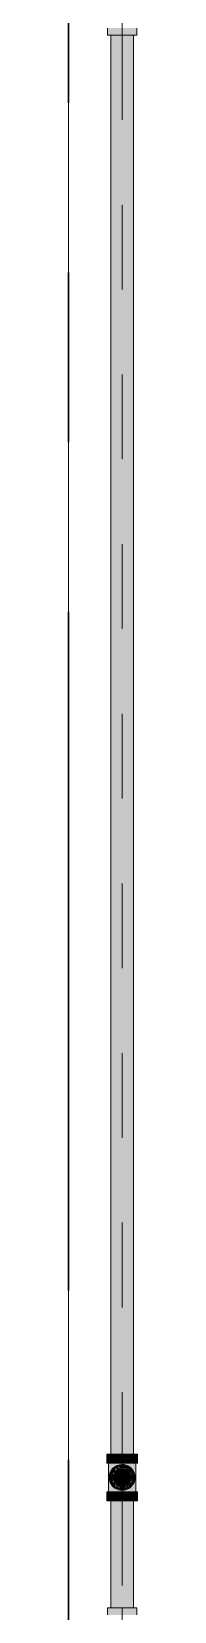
# Model space of a CAD drawing. Header units: millimetres. Extents: x -4000 to 187956, y -58990 to 162485.
# Drawn here: x 89150 to 89279, y 128199 to 131156 of the extents above; entities that cross this region are included whole.
import ezdxf

# ---------------------------------------------------------------- set-up
doc = ezdxf.new("R2010")
doc.units = ezdxf.units.MM
for name, pattern in [('Dash 1_16_', [317.5, 158.75, -158.75]), ('Grid Line', [2222.5, 1270, -317.5, 317.5, -317.5]), ('Grid Line 12_5mm', [2150, 1250, -300, 300, -300])]:
    doc.linetypes.add(name, pattern=pattern)
for name, color, linetype, lineweight in [('F-SPRN', 3, 'Continuous', 9), ('P-PIPE', 3, 'Continuous', 9), ('P-PIPE-CNTR', 3, 'Continuous', 9), ('S-GRID', 1, 'Continuous', 30)]:
    doc.layers.add(name, color=color, linetype=linetype, lineweight=lineweight)

# ---------------------------------------------------------------- blocks, each defined once
blk = doc.blocks.new('CMF2_NHAXUONG_A_rvt-1-FFS - TANG 1')
at = {"layer": 'S-GRID', "linetype": 'Grid Line 12_5mm', "lineweight": 9}
blk.add_line((89150, 161185.2), (89150, -16487.4), dxfattribs=at)
blk = doc.blocks.new('Sprinkler_Up - DN20-V341-FFS - TANG 1')
at = {"layer": 'F-SPRN', "transparency": 33554534}
for points in [[(-22.2, 0), (-3.9, 0.7), (-1.7, 2.9), (-1.2, 3.5), (-0.6, 4), (0.6, 4), (1.2, 3.5), (1.7, 2.9), (4.6, 0), (22, 0.9), (18, 13.1), (6.9, 21.2), (-6.9, 21.2), (-18, 13.1), (-20.5, 5.2)], [(6.9, -21.2), (18, -13.1), (22, 0), (3.9, -0.7), (1.7, -2.9), (1.2, -3.5), (0.6, -4), (-0.6, -4), (-1.2, -3.5), (-1.7, -2.9), (-4.6, 0), (-22.2, 0), (-18, -13.1), (-6.9, -21.2), (3.4, -21.2)], [(0, -16.7), (4.3, -16.1), (11.8, -11.8), (16.1, -4.3), (16.1, 4.3), (11.8, 11.8), (8.3, 14.4), (0, 16.7), (-4.3, 16.1), (-11.8, 11.8), (-16.1, 4.3), (-16.1, -4.3), (-11.8, -11.8), (-8.3, -14.4)], [(0, -15.6), (7.8, -13.5), (13.5, -7.8), (15.1, -4), (15.1, 4), (13.5, 7.8), (7.8, 13.5), (0, 15.6), (-7.8, 13.5), (-11, 11), (-15.1, 4), (-15.1, -4), (-11, -11), (-7.8, -13.5)], [(-10.9, -5.5), (-10.9, 5.4), (-14.5, 5.4), (-13.5, -5.5)], [(-7.7, -5.5), (-7.7, 5.4), (-10.9, 5.4), (-10.9, -5.5)], [(0, -5.5), (0, 5.4), (-7.7, 5.4), (-7.7, -5.5)], [(0, 0), (5.7, 0), (2.9, 4.9), (-2.9, 4.9), (-5.7, 0)], [(2.9, -4.9), (5.7, 0), (-5.7, 0), (-2.9, -4.9)], [(-4.6, 0), (4.6, 0), (0, 4.6), (-3.4, 1.2)], [(0, -4.6), (4.6, 0), (-4.6, 0)], [(0, -2.6), (1.3, 0), (-1.8, 0)], [(-1.3, 0), (1.8, 0), (0, 2.6), (-0.7, 1.2)], [(0, -5.5), (7.7, -5.5), (7.7, 5.4), (0, 5.4), (0, 1.2)], [(10.9, -5.5), (10.9, 5.4), (7.7, 5.4), (7.7, -5.5)], [(14.5, -5.5), (14.5, 5.4), (10.9, 5.4), (10.9, -5.5)]]:
    blk.add_hatch(color=1, dxfattribs=at).paths.add_polyline_path(points)
at = {"layer": 'F-SPRN', "color": 1}
for p, q in [((-13.5, 5.4), (-14.5, 5.4)), ((-14.5, 5.4), (-13.5, 5.4)), ((-14.5, 5.4), (-14.5, 3.7)), ((-14.5, 3.3), (-14.5, 0)), ((-11.5, 5.4), (-13.2, 5.4)), ((-13.2, 5.4), (-11.3, 5.4)), ((-11.5, 5.4), (-11.5, 4)), ((-10.9, 1.9), (-10.9, 3.6)), ((-10.8, 5.4), (-8, 5.4)), ((-8.1, 5.4), (-10.8, 5.4)), ((-8.1, 5.4), (-8.1, 2.8)), ((-8.1, 2.5), (-8.1, 1.2)), ((-7.7, 4.8), (-7.7, 2.7)), ((-7.7, 4.8), (-7.7, 2.7)), ((-6.7, 5.4), (-4.7, 5.4)), ((-5.8, 3.8), (-5.8, 2.2)), ((-2.1, 0), (-2.1, 0)), ((-2.1, 0), (-2.1, -0.1)), ((-0.5, 2), (-0.6, 2)), ((-0.6, 2), (-0.6, 2)), ((0, 2.1), (-0.1, 2.1)), ((2.1, 0), (2.1, 0.1)), ((2.1, 0), (2.1, 0)), ((4.7, 5.4), (6.5, 5.4)), ((7.7, 5.4), (10.8, 5.4)), ((7.7, 5.2), (7.7, 2.7)), ((7.7, 5.2), (7.7, 2.7)), ((10.8, 5.4), (8.1, 5.4)), ((8.1, 5.4), (8.1, 2.8)), ((8.1, 2.5), (8.1, 1.2)), ((10.9, 5.4), (14.5, 5.4)), ((10.9, 3.6), (10.9, 1.2)), ((14.5, 5.4), (11.5, 5.4)), ((11.5, 5.4), (11.5, 4)), ((11.5, 3), (11.5, 1.2)), ((14.5, 5.4), (14.5, 1.3)), ((14.5, 1.2), (14.5, -5.5)), ((-14.5, -1.3), (-14.5, -3.7)), ((-13.5, -5.5), (-14.5, -5.5)), ((-14.5, -5.5), (-13.5, -5.5)), ((-11.1, -5.5), (-13.3, -5.5)), ((-13.3, -5.5), (-11.5, -5.5)), ((-10.9, -2.6), (-10.9, -1.3)), ((-10.8, -5.5), (-8.1, -5.5)), ((-7.8, -5.5), (-10.8, -5.5)), ((-8.1, -4.2), (-8.1, -5.5)), ((-7.7, -2.7), (-7.7, -4)), ((-7.7, -2.7), (-7.7, -4)), ((-7, -5.5), (-5.8, -5.5)), ((-4.8, -5.5), (-7, -5.5)), ((-5.8, -2.3), (-5.8, -3.8)), ((-2.1, -0.3), (-2, -0.4)), ((-2, -0.4), (-2, -0.5)), ((-2, -0.5), (-2, -0.6)), ((-2, -0.6), (-2, -0.7)), ((-2, -0.7), (-1.9, -0.7)), ((-1.9, -0.7), (-1.9, -0.8)), ((-1.9, -0.8), (-1.9, -0.9)), ((-1.9, -0.9), (-1.8, -1)), ((-1.8, -1), (-1.8, -1.1)), ((-1.8, -1), (-1.8, -1)), ((-1.8, -1.1), (-1.7, -1.2)), ((-1.7, -1.2), (-1.6, -1.3)), ((-1.7, -1.2), (-1.7, -1.2)), ((-1.6, -1.3), (-1.6, -1.4)), ((-1.6, -1.4), (-1.5, -1.4)), ((-1.5, -1.4), (-1.4, -1.5)), ((-1.4, -1.5), (-1.3, -1.6)), ((-1.4, -1.5), (-1.4, -1.5)), ((-1.3, -1.6), (-1.3, -1.7)), ((-1.3, -1.7), (-1.2, -1.7)), ((-1.2, -1.7), (-1.1, -1.7)), ((-1.1, -1.7), (-1.1, -1.8)), ((-1.1, -1.8), (-1, -1.8)), ((-1, -1.8), (-0.9, -1.9)), ((-0.9, -1.9), (-0.8, -1.9)), ((-0.8, -1.9), (-0.7, -2)), ((-0.8, -1.9), (-0.8, -1.9)), ((-0.7, -2), (-0.6, -2)), ((-0.6, -2), (-0.5, -2)), ((-0.5, -2), (-0.4, -2)), ((-0.4, -2), (-0.3, -2.1)), ((-0.4, -2), (-0.4, -2)), ((-0.3, -2.1), (-0.2, -2.1)), ((-0.2, -2.1), (-0.1, -2.1)), ((-0.1, -2.1), (0, -2.1)), ((0, -2.1), (0.1, -2.1)), ((0.1, -2.1), (0.2, -2.1)), ((0.1, -2.1), (0.1, -2.1)), ((0.2, -2.1), (0.3, -2.1)), ((0.3, -2.1), (0.4, -2)), ((0.4, -2), (0.5, -2)), ((0.5, -2), (0.6, -2)), ((0.6, -2), (0.7, -2)), ((0.6, -2), (0.6, -2)), ((0.7, -2), (0.8, -1.9)), ((0.8, -1.9), (0.9, -1.9)), ((0.9, -1.9), (1, -1.8)), ((0.9, -1.9), (0.9, -1.9)), ((1, -1.8), (1.1, -1.8)), ((1.1, -1.8), (1.2, -1.7)), ((1.2, -1.7), (1.3, -1.6)), ((1.2, -1.7), (1.2, -1.7)), ((1.3, -1.6), (1.4, -1.6)), ((1.4, -1.5), (1.5, -1.5)), ((1.4, -1.6), (1.4, -1.5)), ((1.5, -1.4), (1.6, -1.3)), ((1.5, -1.5), (1.5, -1.4)), ((1.6, -1.3), (1.7, -1.2)), ((1.6, -1.3), (1.6, -1.3)), ((1.7, -1.1), (1.8, -1.1)), ((1.7, -1.2), (1.7, -1.1)), ((1.8, -1), (1.9, -0.9)), ((1.8, -1.1), (1.8, -1)), ((1.9, -0.8), (2, -0.7)), ((1.9, -0.8), (1.9, -0.8)), ((1.9, -0.9), (1.9, -0.8)), ((2, -0.4), (2.1, -0.3)), ((2, -0.5), (2, -0.4)), ((2, -0.5), (2, -0.5)), ((2, -0.6), (2, -0.5)), ((2, -0.7), (2, -0.6)), ((2.1, -0.1), (2.1, 0)), ((2.1, -0.2), (2.1, -0.1)), ((2.1, -0.3), (2.1, -0.2)), ((7, -5.5), (4.8, -5.5)), ((5.8, -2.2), (5.8, -3.8)), ((5.8, -5.5), (7, -5.5)), ((7.7, -0.5), (7.7, -2.3)), ((7.7, -0.5), (7.7, -2.3)), ((7.7, -2.7), (7.7, -5.4)), ((7.7, -2.7), (7.7, -5.4)), ((10.8, -5.5), (7.7, -5.5)), ((8.1, -0.4), (8.1, -2.5)), ((8.1, -2.8), (8.1, -5.5)), ((8.1, -5.5), (10.8, -5.5)), ((10.9, -0.2), (10.9, -3.6)), ((14.5, -5.5), (10.9, -5.5)), ((11.5, -0.2), (11.5, -3)), ((11.5, -4), (11.5, -5.5)), ((11.5, -5.5), (14.5, -5.5))]:
    blk.add_line(p, q, dxfattribs=at)
at = {"layer": 'F-SPRN', "color": 1, "flags": 128}
for points in [[(-0.6, 2), (-0.7, 2), (-0.8, 1.9), (-0.9, 1.9), (-0.9, 1.9), (-1, 1.8), (-1.1, 1.8), (-1.2, 1.7), (-1.2, 1.7), (-1.3, 1.6), (-1.4, 1.6), (-1.4, 1.5), (-1.5, 1.5), (-1.5, 1.4), (-1.6, 1.3), (-1.6, 1.3), (-1.7, 1.2), (-1.7, 1.1), (-1.8, 1.1), (-1.8, 1), (-1.9, 0.9), (-1.9, 0.8), (-1.9, 0.8), (-2, 0.7), (-2, 0.6), (-2, 0.5), (-2, 0.5), (-2, 0.4), (-2.1, 0.3), (-2.1, 0.2), (-2.1, 0.1), (-2.1, 0)], [(-0.1, 2.1), (-0.1, 2.1), (-0.2, 2.1), (-0.3, 2.1), (-0.4, 2), (-0.5, 2)], [(2.1, 0.1), (2.1, 0.2), (2.1, 0.2), (2.1, 0.3), (2, 0.4), (2, 0.5), (2, 0.6), (2, 0.7), (1.9, 0.7), (1.9, 0.8), (1.9, 0.9), (1.8, 1), (1.8, 1), (1.8, 1.1), (1.7, 1.2), (1.7, 1.2), (1.6, 1.3), (1.6, 1.4), (1.5, 1.4), (1.4, 1.5), (1.4, 1.5), (1.3, 1.6), (1.3, 1.7), (1.2, 1.7), (1.1, 1.7), (1.1, 1.8), (1, 1.8), (0.9, 1.9), (0.8, 1.9), (0.8, 1.9), (0.7, 2), (0.6, 2), (0.5, 2), (0.4, 2), (0.4, 2), (0.3, 2.1), (0.2, 2.1), (0.1, 2.1), (0, 2.1)], [(-2.1, -0.1), (-2.1, -0.2), (-2.1, -0.2), (-2.1, -0.3)]]:
    blk.add_lwpolyline(points, dxfattribs=at)
at = {"layer": 'F-SPRN', "color": 1}
for radius, start, end in [(22.2, 360, 180), (21.9, 165.6773, 179.2615), (21.9, 144.7698, 164.8151), (21.9, 130.0689, 143.2701), (16.7, 167.6802, 180), (16.7, 167.6802, 180), (16.7, 155.3879, 164.9693), (16.7, 155.3879, 164.9693), (15.6, 166.4265, 180), (15.6, 166.4265, 180), (15.6, 150.9409, 165), (15.6, 159.6139, 165), (16.7, 136.7213, 149.931), (16.7, 136.7213, 149.931), (15.6, 150.9409, 156.3845), (15.6, 138.4214, 149.8139), (15.6, 138.4214, 149.8139), (15.6, 149.8139, 150), (15.6, 149.8139, 150), (21.9, 108.2621, 125.7507), (16.7, 121.4181, 130.5751), (16.7, 121.4181, 130.5751), (15.6, 120.5262, 133.2078), (15.6, 120.5262, 133.2078), (16.7, 106.5995, 120), (16.7, 106.5995, 120), (15.6, 114.4363, 119.9813), (15.6, 114.4363, 119.9813), (21.9, 99.348, 107.901), (4.63, 156.9263, 180), (4.63, 156.9263, 180), (16.7, 96.4143, 105), (16.7, 96.4143, 105), (4.63, 109.0192, 138.2703), (4.63, 109.0192, 138.2703), (21.9, 90.145, 98.8503), (15.6, 95.5762, 100.6843), (15.6, 95.5762, 100.6843), (2.04, 127.7684, 180), (2.04, 90, 127.7684), (16.7, 83.0684, 90), (16.7, 83.0684, 90), (4.63, 23.0737, 90), (4.63, 23.0737, 90), (3.81, 57.0577, 90), (2.56, 41.7264, 90), (2.56, 41.7264, 90), (2.04, 52.2316, 90), (21.9, 72.5583, 89.4624), (15.6, 75.573, 80.5892), (15.6, 75.573, 80.5892), (15.6, 74.2134, 75), (15.6, 74.2134, 75), (16.7, 60, 75.273), (16.7, 60, 75.273), (15.6, 67.5614, 74.2134), (15.6, 67.5614, 74.2134), (15.6, 60.0187, 65.5637), (15.6, 60.0187, 65.5637), (21.9, 54.2493, 71.7379), (15.6, 46.7922, 60), (15.6, 46.7922, 60), (16.7, 49.4249, 58.5819), (16.7, 49.4249, 58.5819), (15.6, 30, 41.5786), (15.6, 30, 41.5786), (16.7, 30, 43.2787), (16.7, 30, 43.2787), (21.9, 36.7299, 53.3058), (15.6, 23.6155, 29.5646), (15.6, 15, 29.5646), (15.6, 15, 20.3861), (16.7, 15, 24.6121), (16.7, 15, 24.6121), (15.6, 8.708, 13.6618), (15.6, 8.708, 13.6618), (15.6, 360, 4.4051), (15.6, 0, 4.4051), (16.7, 360, 12.3198), (16.7, 0, 12.3198), (21.9, 15.1849, 35.2302), (21.9, 3.3163, 14.3227), (22.2, 180, 360), (21.9, 180.7385, 194.3227), (21.9, 195.1849, 215.2302), (21.9, 216.7299, 229.9311), (16.7, 180, 192.3198), (16.7, 180, 192.3198), (16.7, 195.0307, 204.6121), (16.7, 195.0307, 204.6121), (15.6, 181.9082, 193.6618), (15.6, 181.9082, 193.6618), (15.6, 197.3339, 209.5646), (15.6, 197.3339, 209.5646), (16.7, 210.069, 223.2787), (16.7, 210.069, 223.2787), (15.6, 210, 210.1861), (15.6, 210, 210.1861), (15.6, 212.5472, 221.5786), (15.6, 212.5472, 221.5786), (21.9, 234.9759, 251.7379), (16.7, 229.4249, 238.5819), (16.7, 229.4249, 238.5819), (15.6, 233.795, 240), (15.6, 233.795, 240), (16.7, 240, 255), (16.7, 240, 255), (15.6, 240.0187, 254.5481), (15.6, 240.0187, 254.5481), (21.9, 252.5583, 269.4624), (4.63, 197.9592, 0), (4.63, 197.9592, 360), (15.6, 255, 267.64), (15.6, 255, 267.64), (3.81, 196.1605, 360), (2.56, 191.1677, 270), (2.56, 191.1677, 270), (2.04, 190.4703, 270), (16.7, 263.0684, 270), (16.7, 263.0684, 270), (2.04, 270, 0), (2.56, 270, 0), (2.56, 270, 360), (21.9, 270.145, 278.8503), (15.6, 275.5762, 280.6843), (15.6, 275.5762, 280.6843), (16.7, 276.4143, 285), (16.7, 276.4143, 285), (21.9, 279.348, 287.901), (16.7, 286.5995, 300), (16.7, 286.5995, 300), (15.6, 294.4363, 299.9813), (15.6, 294.4363, 299.9813), (21.9, 288.2621, 305.0241), (15.6, 300, 313.2078), (15.6, 300, 313.2078), (16.7, 301.4181, 310.5751), (16.7, 301.4181, 310.5751), (15.6, 318.4214, 330), (15.6, 318.4214, 330), (16.7, 316.7213, 330), (16.7, 316.7213, 330), (21.9, 306.6942, 323.2701), (15.6, 330.4354, 345), (15.6, 330.4354, 336.3845), (15.6, 339.6139, 345), (15.6, 346.3382, 360), (15.6, 346.3382, 360), (16.7, 335.3879, 345), (16.7, 335.3879, 345), (16.7, 347.6802, 360), (16.7, 347.6802, 360), (21.9, 324.7698, 344.8151), (21.9, 345.6773, 359.2615)]:
    blk.add_arc((0, 0), radius, start, end, dxfattribs=at)
blk = doc.blocks.new('Steel_Transition_Threaded_HoaPhat - Standard-V345-FFS - TANG 1')
at = {"layer": 'P-PIPE', "lineweight": 13, "transparency": 33554534}
h = blk.add_hatch(color=1, dxfattribs=at)
h.paths.add_polyline_path([(89250, 128427.6), (89255.8, 128428.4), (89264.4, 128433), (89265.9, 128434.2), (89269.5, 128438.8), (89272, 128445.9), (89272, 128454.2), (89271.7, 128455.9), (89269.5, 128461.3), (89265.9, 128466), (89261.3, 128469.6), (89255.8, 128471.8), (89250, 128472.6), (89244.2, 128471.8), (89236.5, 128467.9), (89234.1, 128466), (89230.5, 128461.3), (89228.3, 128455.9), (89227.5, 128450.1), (89228.3, 128444.3), (89230.5, 128438.8), (89235.6, 128433), (89238.8, 128430.6), (89244.2, 128428.4)])
h.paths.add_polyline_path([(89250, 128430), (89244.8, 128430.7), (89236.5, 128435.3), (89235.8, 128435.9), (89232.6, 128440), (89230.6, 128444.9), (89229.9, 128450.1), (89230.6, 128455.3), (89232.6, 128460.1), (89236.5, 128464.9), (89240, 128467.5), (89245, 128469.5), (89250, 128470.2), (89255.2, 128469.5), (89260.1, 128467.5), (89264.2, 128464.3), (89267.4, 128460.1), (89269.9, 128451.3), (89270.1, 128450.1), (89269.4, 128444.9), (89267.4, 128440), (89264.2, 128435.9), (89260.1, 128432.7), (89255.2, 128430.7)])
for points in [[(89250, 128430), (89250, 128433.7), (89241.8, 128435.9), (89235.8, 128441.9), (89233.6, 128450.1), (89235.8, 128458.3), (89241.8, 128464.3), (89250, 128466.5), (89250, 128470.2), (89244.8, 128469.5), (89236.5, 128464.9), (89235.8, 128464.3), (89232.6, 128460.1), (89230.6, 128455.3), (89229.9, 128450.1), (89230.6, 128444.9), (89232.6, 128440), (89236.5, 128435.3), (89240, 128432.7), (89244.8, 128430.7)], [(89250, 128431.6), (89256.7, 128433), (89259.3, 128434.1), (89263.1, 128437), (89266, 128440.8), (89267.9, 128445.3), (89268.3, 128451.3), (89267.9, 128454.9), (89266, 128459.3), (89263.1, 128463.2), (89259.3, 128466.1), (89254.2, 128468), (89250, 128468.6), (89245.2, 128468), (89240.8, 128466.1), (89236.5, 128462.6), (89234, 128459.3), (89232.1, 128454.9), (89231.5, 128450.1), (89232.1, 128445.3), (89236.5, 128437.5), (89236.9, 128437), (89243.3, 128433), (89245.2, 128432.2)], [(89250, 128430), (89255.2, 128430.7), (89260.5, 128433), (89264.2, 128435.9), (89267.4, 128440), (89269.4, 128444.9), (89269.9, 128451.3), (89269.4, 128455.3), (89267.4, 128460.1), (89264.2, 128464.3), (89260.1, 128467.5), (89255, 128469.5), (89250, 128469.5), (89250, 128466.5), (89258.2, 128464.3), (89264.2, 128458.3), (89266.4, 128450.1), (89264.2, 128441.9), (89258.2, 128435.9), (89250, 128433)]]:
    blk.add_hatch(color=1, dxfattribs=at).paths.add_polyline_path(points)
at = {"layer": 'P-PIPE', "color": 20, "lineweight": 13}
blk.add_line((89254.2, 128465.9), (89254.2, 128465.9), dxfattribs=at)
for radius, start, end in [(22.5, 90, 270), (22.5, 90, 120), (22.5, 270, 90), (22.5, 60, 90), (22.5, 120.1908, 195), (22.5, 195, 225), (20.1, 166.0499, 193.9501), (20.1, 150, 162.7449), (20.1, 197.2551, 210), (18.5, 166.5939, 193.4061), (18.5, 166.5939, 180), (18.5, 180, 193.4061), (18.5, 157.6232, 165), (18.5, 157.6232, 165), (18.5, 195, 202.3768), (18.5, 195, 202.3768), (20.1, 132.3659, 148.1553), (16.4, 180.8106, 191.4533), (16.4, 168.5467, 175.1607), (18.5, 137.0427, 150), (18.5, 137.0427, 150), (16.4, 158.0319, 163.506), (16.4, 145.8505, 150), (16.4, 210, 214.1495), (18.5, 135, 137.0427), (18.5, 135, 137.0427), (18.5, 123.4976, 133.2041), (18.5, 123.4976, 133.2041), (20.1, 109.6859, 125.0043), (22.5, 120, 120.1908), (16.4, 121.0738, 128.0319), (18.5, 106.819, 120), (18.5, 106.819, 120), (16.4, 113.4045, 120), (16.4, 107.4657, 111.9681), (20.1, 104.4527, 105), (20.1, 100.9975, 104.4527), (18.5, 91.4353, 103.2046), (18.5, 91.4353, 103.2046), (16.4, 96.2132, 104.6042), (20.1, 90.5246, 98.5089), (18.5, 78.0986, 90), (18.5, 78.0986, 90), (22.5, 270, 345), (20.1, 75.5473, 87.9279), (18.5, 60, 76.7307), (18.5, 75, 76.7307), (18.5, 60, 75), (16.4, 66.9681, 72.9388), (20.1, 75, 75.5473), (20.1, 54.9957, 75), (16.4, 60.5934, 66.5955), (18.5, 46.7959, 56.5024), (18.5, 46.7959, 56.5024), (22.5, 59.8092, 60), (22.5, 345, 59.8092), (20.1, 31.8447, 51.1144), (18.5, 30, 43.5703), (18.5, 30, 43.5703), (16.4, 338.0319, 342.8691), (16.4, 351.9681, 0), (16.4, 0, 4.191), (18.5, 15, 22.3768), (18.5, 15, 22.3768), (18.5, 337.6232, 345), (18.5, 337.6232, 345), (20.1, 17.2551, 30), (20.1, 330, 342.7449), (18.5, 346.5939, 13.4061), (18.5, 0, 13.4061), (18.5, 346.5939, 0), (20.1, 4.1755, 13.9501), (20.1, 346.0499, 3.4196), (20.1, 211.8447, 227.6341), (18.5, 210, 222.9573), (18.5, 210, 222.9573), (22.5, 225, 270), (18.5, 222.9573, 225), (18.5, 222.9573, 225), (18.5, 226.7959, 236.5024), (18.5, 226.7959, 236.5024), (20.1, 238.4084, 255), (18.5, 240, 248.4953), (18.5, 240, 248.4953), (16.4, 240, 246.5955), (18.5, 248.8886, 255), (18.5, 248.8886, 255), (20.1, 255.0607, 267.9279), (18.5, 258.0986, 270), (18.5, 258.0986, 270), (16.4, 264.1652, 268.506), (20.1, 270.5246, 278.5089), (18.5, 271.4353, 283.2046), (18.5, 271.4353, 283.2046), (16.4, 276.2132, 283.9063), (20.1, 280.9975, 285), (16.4, 287.4657, 291.9681), (18.5, 286.819, 291.1114), (18.5, 286.819, 291.1114), (16.4, 293.5463, 300), (18.5, 291.5047, 300), (18.5, 291.5047, 300), (20.1, 289.6859, 301.5916), (18.5, 303.4976, 313.2041), (18.5, 303.4976, 313.2041), (20.1, 308.8856, 328.1553), (18.5, 316.4297, 330), (18.5, 316.4297, 330)]:
    blk.add_arc((89250, 128450.1), radius, start, end, dxfattribs=at)

msp = doc.modelspace()

# ---------------------------------------------------------------- block references
at = {"lineweight": 5}
msp.add_blockref('CMF2_NHAXUONG_A_rvt-1-FFS - TANG 1', (0, 0), dxfattribs=at)

# ---------------------------------------------------------------- next in the draw order: hatches: boundary and pattern name
at = {"layer": 'P-PIPE', "transparency": 33554534}
for points in [[(89223.6, 131149.4), (89277.4, 131149.4), (89276.4, 131162.7), (89222.7, 131162.7), (89222.7, 131149.4)], [(89250, 128493.7), (89250, 131149.4), (89228.9, 131149.4), (89229.6, 128493.7), (89244.5, 128493.7)], [(89250, 128493.7), (89271.1, 128493.7), (89270.4, 131149.4), (89250, 131149.4), (89250, 128506)], [(89229.8, 128477), (89250, 128477), (89250, 128493.7), (89221.4, 128493.7), (89222.4, 128477), (89225.2, 128477)], [(89228.1, 128423.1), (89250, 128423.1), (89250, 128428.9), (89240.8, 128431.3), (89233.9, 128436.8), (89231.7, 128439.4), (89229.2, 128446.2), (89229.2, 128454), (89233.9, 128463.4), (89237.7, 128467), (89244.3, 128470.2), (89250, 128471.2), (89250, 128477), (89224.7, 128477), (89225.6, 128423.1)], [(89250, 128426), (89256.2, 128426.8), (89262.1, 128429.2), (89267.1, 128433), (89272, 128440.6), (89273.3, 128443.8), (89274.1, 128450.1), (89272, 128459.6), (89270.9, 128462.1), (89263.9, 128469.5), (89262.1, 128471), (89256.2, 128473.4), (89250, 128474.2), (89243.8, 128473.4), (89236.1, 128469.5), (89233, 128467.1), (89229.1, 128462.1), (89226.7, 128456.3), (89225.9, 128450.1), (89226.7, 128443.8), (89229.1, 128438), (89233, 128433), (89237.9, 128429.2), (89243.8, 128426.8)], [(89278.6, 128477), (89277.7, 128493.7), (89250, 128493.7), (89250, 128477), (89277.7, 128477)], [(89274.4, 128423.1), (89275.3, 128423.1), (89274.4, 128477), (89250, 128477), (89250, 128471.2), (89259.2, 128468.9), (89266.1, 128463.4), (89268.3, 128460.7), (89270.8, 128451.3), (89270.8, 128446.2), (89266.1, 128436.8), (89262, 128433), (89255.7, 128430), (89250, 128428.9), (89250, 128423.1), (89272, 128423.1)], [(89241.7, 128435.6), (89242.8, 128437.6), (89241.7, 128441.7), (89242.8, 128445.9), (89245.8, 128449), (89257.2, 128454.3), (89258.4, 128458.4), (89257.2, 128462.6), (89254.2, 128465), (89250, 128466.8), (89241.7, 128464.6), (89235.5, 128458.4), (89233.3, 128450.1), (89235.5, 128441.7), (89238.2, 128438.3)], [(89250, 128433.4), (89258.4, 128435.6), (89261.8, 128438.3), (89266.1, 128445.8), (89266.1, 128454.4), (89261.8, 128461.9), (89258.4, 128464.6), (89250, 128466.8), (89245.7, 128466.2), (89238.2, 128461.9), (89233.9, 128454.4), (89233.9, 128445.8), (89238.2, 128438.3), (89241.7, 128435.6)], [(89222.4, 128406.4), (89250, 128406.4), (89250, 128423.1), (89221.4, 128423.1), (89221.4, 128406.4)], [(89278.6, 128406.4), (89277.7, 128423.1), (89250, 128423.1), (89250, 128406.4), (89277.7, 128406.4)], [(89244.5, 128206), (89250, 128206), (89250, 128406.4), (89228.9, 128406.4), (89229.6, 128206), (89239.5, 128206)], [(89250, 128206), (89271.1, 128206), (89270.4, 128406.4), (89250, 128406.4), (89250, 128360)], [(89230.7, 128192.7), (89277.4, 128192.7), (89276.4, 128206), (89222.7, 128206), (89223.6, 128192.7), (89226.3, 128192.7)]]:
    msp.add_hatch(color=1, dxfattribs=at).paths.add_polyline_path(points)

# ---------------------------------------------------------------- next in the draw order: linework, layer by layer
at = {"layer": 'P-PIPE', "color": 20, "lineweight": 13}
for p, q in [((89222.7, 131162.7), (89222.7, 131149.4)), ((89277.4, 131149.4), (89277.4, 131162.7)), ((89222.7, 131149.4), (89223.6, 131149.4)), ((89222.7, 131149.4), (89277.4, 131149.4)), ((89223.6, 131149.4), (89226.3, 131149.4)), ((89226.3, 131149.4), (89228.7, 131149.4)), ((89228.9, 131149.4), (89228.9, 128493.7)), ((89229.6, 131149.4), (89228.9, 131149.4)), ((89268.3, 131149.4), (89231.7, 131149.4)), ((89231.7, 131149.4), (89236.3, 131149.4)), ((89236.3, 131149.4), (89242.9, 131149.4)), ((89242.9, 131149.4), (89250, 131149.4)), ((89250, 131149.4), (89257.1, 131149.4)), ((89257.1, 131149.4), (89263.7, 131149.4)), ((89263.7, 131149.4), (89268.4, 131149.4)), ((89271.1, 131149.4), (89270.4, 131149.4)), ((89271.1, 128493.7), (89271.1, 131149.4)), ((89271.3, 131149.4), (89277.4, 131149.4)), ((89221.4, 128493.7), (89221.4, 128477)), ((89228.8, 128493.7), (89221.4, 128493.7)), ((89250, 128493.7), (89221.4, 128493.7)), ((89221.4, 128477), (89224.6, 128477)), ((89221.4, 128477), (89250, 128477)), ((89224.7, 128477), (89224.7, 128423.1)), ((89225.6, 128477), (89224.7, 128477)), ((89225.6, 128477), (89224.7, 128477)), ((89225.5, 128477), (89229.8, 128477)), ((89228.1, 128477), (89225.6, 128477)), ((89242.6, 128477), (89225.6, 128477)), ((89232.1, 128477), (89228.1, 128477)), ((89228.9, 128493.7), (89229.6, 128493.7)), ((89229.7, 128493.7), (89235.1, 128493.7)), ((89235, 128493.7), (89229.8, 128493.7)), ((89229.8, 128477), (89234.7, 128477)), ((89234.6, 128477), (89232.1, 128477)), ((89235.6, 128493.7), (89264.4, 128493.7)), ((89237.4, 128477), (89235.6, 128477)), ((89242.6, 128493.7), (89235.7, 128493.7)), ((89235.7, 128477), (89241.9, 128477)), ((89241.9, 128477), (89237.4, 128477)), ((89250, 128493.7), (89242.6, 128493.7)), ((89243.4, 128477), (89250, 128477)), ((89250, 128477), (89243.5, 128477)), ((89250, 128477), (89243.5, 128477)), ((89257.4, 128493.7), (89250, 128493.7)), ((89278.6, 128493.7), (89250, 128493.7)), ((89250, 128477), (89256.6, 128477)), ((89250, 128477), (89278.6, 128477)), ((89256.5, 128477), (89250, 128477)), ((89256.5, 128477), (89250, 128477)), ((89264.3, 128493.7), (89257.4, 128493.7)), ((89271.9, 128477), (89257.4, 128477)), ((89258.1, 128477), (89264.3, 128477)), ((89262.6, 128477), (89258.1, 128477)), ((89264.4, 128477), (89262.6, 128477)), ((89264.9, 128493.7), (89270.3, 128493.7)), ((89270.2, 128493.7), (89265, 128493.7)), ((89265.3, 128477), (89270.2, 128477)), ((89267.9, 128477), (89265.4, 128477)), ((89271.9, 128477), (89267.9, 128477)), ((89270.2, 128477), (89272.1, 128477)), ((89270.4, 128493.7), (89271.1, 128493.7)), ((89272, 128477), (89271.9, 128477)), ((89272, 128477), (89271.9, 128477)), ((89274.4, 128477), (89272, 128477)), ((89275.3, 128477), (89272, 128477)), ((89278.6, 128493.7), (89272.1, 128493.7)), ((89272.1, 128477), (89274.5, 128477)), ((89275.3, 128477), (89274.4, 128477)), ((89275.3, 128423.1), (89275.3, 128477)), ((89275.4, 128477), (89278.6, 128477)), ((89278.6, 128477), (89278.6, 128493.7)), ((89221.4, 128423.1), (89221.4, 128406.4)), ((89224.6, 128423.1), (89221.4, 128423.1)), ((89250, 128423.1), (89221.4, 128423.1)), ((89224.7, 128423.1), (89225.6, 128423.1)), ((89224.7, 128423.1), (89225.6, 128423.1)), ((89229.8, 128423.1), (89225.5, 128423.1)), ((89225.6, 128423.1), (89228.1, 128423.1)), ((89225.6, 128423.1), (89242.6, 128423.1)), ((89228.1, 128423.1), (89232.1, 128423.1)), ((89234.7, 128423.1), (89229.8, 128423.1)), ((89232.1, 128423.1), (89234.6, 128423.1)), ((89233, 128433), (89233, 128433)), ((89235.6, 128423.1), (89237.4, 128423.1)), ((89241.9, 128423.1), (89235.7, 128423.1)), ((89237.4, 128423.1), (89241.9, 128423.1)), ((89250, 128423.1), (89243.4, 128423.1)), ((89243.5, 128423.1), (89250, 128423.1)), ((89243.5, 128423.1), (89250, 128423.1)), ((89256.6, 128423.1), (89250, 128423.1)), ((89278.6, 128423.1), (89250, 128423.1)), ((89250, 128423.1), (89256.5, 128423.1)), ((89250, 128423.1), (89256.5, 128423.1)), ((89257.4, 128423.1), (89262.6, 128423.1)), ((89264.3, 128423.1), (89258.1, 128423.1)), ((89258.1, 128423.1), (89262.6, 128423.1)), ((89262.6, 128423.1), (89264.4, 128423.1)), ((89262.6, 128423.1), (89271.9, 128423.1)), ((89270.2, 128423.1), (89265.3, 128423.1)), ((89265.4, 128423.1), (89267.9, 128423.1)), ((89267.1, 128433), (89267, 128433)), ((89267.9, 128423.1), (89271.9, 128423.1)), ((89272.1, 128423.1), (89270.2, 128423.1)), ((89271.9, 128423.1), (89272, 128423.1)), ((89271.9, 128423.1), (89272, 128423.1)), ((89272, 128423.1), (89274.4, 128423.1)), ((89272, 128423.1), (89274.4, 128423.1)), ((89274.5, 128423.1), (89272.1, 128423.1)), ((89274.4, 128423.1), (89275.3, 128423.1)), ((89274.4, 128423.1), (89275.3, 128423.1)), ((89278.6, 128423.1), (89275.4, 128423.1)), ((89278.6, 128406.4), (89278.6, 128423.1)), ((89221.4, 128406.4), (89228.8, 128406.4)), ((89221.4, 128406.4), (89250, 128406.4)), ((89228.9, 128406.4), (89228.9, 128206)), ((89229.6, 128406.4), (89228.9, 128406.4)), ((89235.1, 128406.4), (89229.7, 128406.4)), ((89229.8, 128406.4), (89235, 128406.4)), ((89264.4, 128406.4), (89235.6, 128406.4)), ((89235.7, 128406.4), (89242.6, 128406.4)), ((89242.6, 128406.4), (89250, 128406.4)), ((89250, 128406.4), (89257.4, 128406.4)), ((89250, 128406.4), (89278.6, 128406.4)), ((89257.4, 128406.4), (89264.3, 128406.4)), ((89270.3, 128406.4), (89264.9, 128406.4)), ((89265, 128406.4), (89270.2, 128406.4)), ((89271.1, 128406.4), (89270.4, 128406.4)), ((89271.1, 128206), (89271.1, 128406.4)), ((89272.1, 128406.4), (89278.6, 128406.4)), ((89222.7, 128206), (89222.7, 128192.7)), ((89228.7, 128206), (89222.7, 128206)), ((89277.4, 128206), (89222.7, 128206)), ((89228.9, 128206), (89229.6, 128206)), ((89231.7, 128206), (89268.3, 128206)), ((89236.3, 128206), (89231.7, 128206)), ((89242.9, 128206), (89236.3, 128206)), ((89250, 128206), (89242.9, 128206)), ((89257.1, 128206), (89250, 128206)), ((89263.7, 128206), (89257.1, 128206)), ((89268.4, 128206), (89263.7, 128206)), ((89270.4, 128206), (89271.1, 128206)), ((89277.4, 128206), (89271.3, 128206)), ((89277.4, 128192.7), (89277.4, 128206))]:
    msp.add_line(p, q, dxfattribs=at)
for radius, start, end in [(24.1, 90, 225), (24.1, 90, 270), (21.1, 90, 96.9789), (24.1, 75, 90), (24.1, 270, 90), (21.1, 81.9789, 87.7707), (24.1, 60, 75), (21.1, 173.0708, 177.9758), (21.1, 182.0242, 194.2622), (21.1, 165.7378, 171.9789), (21.1, 156.9789, 165), (21.1, 195, 201.9789), (21.1, 150, 154.6013), (21.1, 141.9789, 146.1637), (21.1, 137.2293, 141.8404), (21.1, 129.9551, 135), (21.1, 112.0203, 125.8689), (21.1, 99.731, 105), (21.1, 75, 81.9292), (21.1, 62.2293, 66.9789), (21.1, 54.1311, 60), (24.1, 45, 60), (21.1, 38.1596, 53.0211), (21.1, 33.8363, 38.0211), (24.1, 315, 45), (21.1, 25.3987, 30), (21.1, 15, 23.0211), (21.1, 338.0211, 345), (21.1, 345.7378, 357.7452), (21.1, 3.2498, 12.7707), (21.1, 206.4435, 210), (24.1, 225.0718, 270), (21.1, 219.3488, 230.0449), (21.1, 234.4307, 245.5764), (21.1, 255, 270), (24.1, 270, 314.9282), (21.1, 270, 278.0211), (21.1, 279.731, 285), (21.1, 293.0211, 305.5693), (21.1, 308.0211, 321.8404), (21.1, 330, 334.6013)]:
    msp.add_arc((89250, 128450.1), radius, start, end, dxfattribs=at)
at = {"layer": 'P-PIPE', "color": 1}
for centre, radius, start, end in [((89250, 128450.1), 16.7, 170.1108, 177.203), ((89250, 128450.1), 16.7, 182.797, 189.8892), ((89250, 128450.1), 16.7, 190.2154, 195.2487), ((89250, 128450.1), 16.7, 157.579, 164.2722), ((89250, 128441.7), 8.35, 172.0327, 181.5407), ((89250, 128441.7), 8.35, 131.0366, 150), ((89250, 128441.7), 8.35, 115.6806, 125.5287), ((89250, 128441.7), 8.35, 100.6842, 111.8703), ((89250, 128441.7), 8.35, 90, 100.6842), ((89250, 128458.4), 8.35, 270, 280.6842), ((89250, 128458.4), 8.35, 69.0027, 79.2369), ((89250, 128458.4), 8.35, 316.3183, 330), ((89250, 128458.4), 8.35, 20.1285, 29.0413), ((89250, 128458.4), 8.35, 8.0385, 17.9918), ((89250, 128458.4), 8.35, 352.2824, 1.6717), ((89250, 128450.1), 16.7, 46.0317, 57.203), ((89250, 128450.1), 16.7, 32.3031, 45.2846), ((89250, 128450.1), 16.7, 23.314, 31.0974), ((89250, 128450.1), 16.7, 328.9026, 336.686), ((89250, 128450.1), 16.7, 16.9375, 22.421), ((89250, 128450.1), 16.7, 337.2636, 343.0625), ((89250, 128450.1), 16.7, 350.1108, 355.6907), ((89250, 128450.1), 16.7, 231.8726, 237.203), ((89250, 128441.7), 8.35, 199.9004, 209.0413), ((89250, 128450.1), 16.7, 254.7154, 259.6727), ((89250, 128441.7), 8.35, 249.0027, 259.2369), ((89250, 128450.1), 16.7, 264.6626, 270), ((89250, 128450.1), 16.7, 308.1274, 313.9683), ((89250, 128450.1), 16.7, 314.7154, 320.6908)]:
    msp.add_arc(centre, radius, start, end, dxfattribs=at)
at = {"layer": 'P-PIPE-CNTR', "color": 20, "lineweight": 13}
for p, q in [((89250, 131204), (89250, 131149.4)), ((89250, 128474.2), (89250, 128493.7)), ((89250, 128471.2), (89250, 128472.6)), ((89250, 128466.8), (89250, 128468.6)), ((89250, 128463.6), (89250, 128465.2)), ((89250, 128459.8), (89250, 128462.6)), ((89250, 128455.5), (89250, 128459.1)), ((89250, 128452.6), (89250, 128454.3)), ((89250, 128450.1), (89250, 128451.3)), ((89250, 128448), (89250, 128450.1)), ((89250, 128445.9), (89250, 128447.5)), ((89250, 128441.1), (89250, 128443.6)), ((89250, 128438.1), (89250, 128440.4)), ((89250, 128435), (89250, 128436.5)), ((89250, 128430), (89250, 128431.6)), ((89250, 128427.6), (89250, 128428.9)), ((89250, 128426), (89250, 128427.6)), ((89250, 128406.4), (89250, 128426)), ((89250, 128157), (89250, 128206))]:
    msp.add_line(p, q, dxfattribs=at)
at = {"layer": 'P-PIPE-CNTR', "color": 1, "linetype": 'Dash 1_16_'}
for p, q in [((89250, 131149.4), (89250, 128493.7)), ((89250, 131149.4), (89250, 128493.7)), ((89250, 128472.6), (89250, 128475.1)), ((89250, 128471.2), (89250, 128472.6)), ((89225, 128450.1), (89227.5, 128450.1)), ((89227.8, 128450.1), (89231.5, 128450.1)), ((89231.5, 128450.1), (89233.3, 128450.1)), ((89236.9, 128450.1), (89238.6, 128450.1)), ((89239.1, 128450.1), (89240.4, 128450.1)), ((89240.4, 128450.1), (89242.3, 128450.1)), ((89245.4, 128450.1), (89247.6, 128450.1)), ((89248.7, 128450.1), (89250, 128450.1)), ((89250, 128466.8), (89250, 128468.6)), ((89250, 128463.6), (89250, 128465.2)), ((89250, 128459.8), (89250, 128462.6)), ((89250, 128455.5), (89250, 128459.1)), ((89250, 128452.6), (89250, 128454.3)), ((89250, 128450.1), (89250, 128451.3)), ((89250, 128448), (89250, 128450.1)), ((89250, 128450.1), (89251.3, 128450.1)), ((89250, 128445.9), (89250, 128447.5)), ((89250, 128441.1), (89250, 128444.6)), ((89252.4, 128450.1), (89254.6, 128450.1)), ((89255.7, 128450.1), (89263.5, 128450.1)), ((89266.4, 128450.1), (89267.9, 128450.1)), ((89268.5, 128450.1), (89272, 128450.1)), ((89272.5, 128450.1), (89275, 128450.1)), ((89250, 128438.1), (89250, 128440.4)), ((89250, 128435), (89250, 128436.5)), ((89250, 128431.6), (89250, 128433)), ((89250, 128430), (89250, 128431.6)), ((89250, 128427.6), (89250, 128428.9)), ((89250, 128425.1), (89250, 128427.6)), ((89250, 128406.4), (89250, 128206)), ((89250, 128406.4), (89250, 128206))]:
    msp.add_line(p, q, dxfattribs=at)
at = {"layer": 'S-GRID', "linetype": 'Grid Line'}
msp.add_line((89150, 161185.2), (89150, -16487.4), dxfattribs=at)

# ---------------------------------------------------------------- next in the draw order: block references
at = {"layer": 'F-SPRN', "color": 1}
msp.add_blockref('Sprinkler_Up - DN20-V341-FFS - TANG 1', (89250, 128450.1), dxfattribs=at)
at = {"layer": 'P-PIPE', "color": 20, "lineweight": 13}
msp.add_blockref('Steel_Transition_Threaded_HoaPhat - Standard-V345-FFS - TANG 1', (0, 0), dxfattribs=at)

doc.saveas('drawing.dxf')
